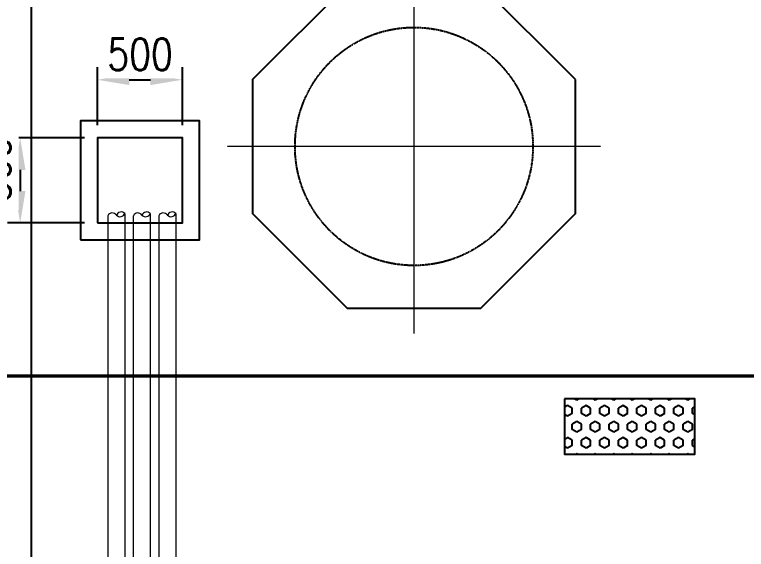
# Model space of a CAD drawing. Header units: inches. Extents: x 8618018 to 8935006, y 2431589 to 2567223.
# Drawn here: x 8672386 to 8676692, y 2520171 to 2523315 of the extents above; entities that cross this region are included whole.
import ezdxf

# ---------------------------------------------------------------- set-up
doc = ezdxf.new("R2010")
doc.units = ezdxf.units.IN
doc.header["$MEASUREMENT"] = 0
doc.linetypes.add('CENTER', pattern=[2, 1.25, -0.25, 0.25, -0.25])
doc.linetypes.add('PHANTOM', pattern=[2.5, 1.25, -0.25, 0.25, -0.25, 0.25, -0.25])
doc.layers.get('Defpoints').update_dxf_attribs({"color": 252})
for name, color, linetype in [('CCT', 4, 'Continuous'), ('Civil', 252, 'Continuous'), ('EQUIPMENT', 252, 'Continuous')]:
    doc.layers.add(name, color=color, linetype=linetype)
for name, color, linetype, lineweight in [('CL', 252, 'CENTER', 5), ('ICT', 6, 'Continuous', 13), ('PCT', 2, 'Continuous', 15)]:
    doc.layers.add(name, color=color, linetype=linetype, lineweight=lineweight)
doc.styles.add('DIM', font='romans.shx', dxfattribs={"width": 0.8})
doc.dimstyles.new('DIM_100', dxfattribs={"dimscale": 75, "dimtxt": 2.5, "dimasz": 2.5, "dimexe": 1, "dimexo": 1, "dimgap": 0.75, "dimtad": 1, "dimdec": 0, "dimrnd": 1, "dimzin": 12, "dimdsep": 46, "dimtxsty": 'DIM', "dimcen": 0.09, "dimclrd": 256, "dimclre": 256, "dimclrt": 3, "dimadec": 0, "dimazin": 0, "dimtfac": 0.046875, "dimtdec": 0, "dimtmove": 0, "dimatfit": 3, "dimfxl": 1, "dimtolj": 1, "dimtzin": 12, "dimlwd": -1, "dimlwe": -1, "dimarcsym": 0})

# ---------------------------------------------------------------- blocks, each defined once
blk = doc.blocks.new('GA CRM')
h = blk.add_hatch()
h.set_pattern_fill('HEX', color=252, scale=251.374188, angle=90, style=0)
h.set_pattern_definition([(90, (-622909.83, 288201.26), (-54.424108, 3e-15), [31.4217735, -62.843547]), (210, (-622909.83, 288201.26), (27.212054, -47.1326603), [31.4217735, -62.843547]), (150, (-622909.83, 288232.68), (-27.212054, -47.1326603), [31.4217735, -62.843547])])
h.paths.add_polyline_path([(47540.3, 49716.6), (48308, 49716.6), (48308, 49391.5), (47540.3, 49391.5)])
at = {"color": 252, "linetype": 'PHANTOM', "const_width": 20}
blk.add_lwpolyline([(35105, 49849.8), (73805, 49849.8)], dxfattribs=at)
at = {"color": 252}
blk.add_lwpolyline([(47540.3, 49716.6), (47540.3, 49391.5), (48308, 49391.5), (48308, 49716.6)], close=True, dxfattribs=at)
at = {"layer": 'Civil'}
blk.add_lwpolyline([(47605, 51593.3), (47048.5, 52149.8), (46261.5, 52149.8), (45705, 51593.3), (45705, 50806.2), (46261.5, 50249.8), (47048.5, 50249.8), (47605, 50806.2)], close=True, dxfattribs=at)
blk.add_lwpolyline([(48605, 46349.8), (44405, 46349.8), (44405, 52049.8)], dxfattribs=at)
at = {"layer": 'CL', "ltscale": 0.4}
for p, q in [((46655, 52299.8), (46655, 50099.8)), ((47755, 51199.8), (45555, 51199.8))]:
    blk.add_line(p, q, dxfattribs=at)
at = {"layer": 'EQUIPMENT', "linetype": 'PHANTOM', "ltscale": 0.5}
blk.add_circle((46655, 51199.8), 700, dxfattribs=at)
blk = doc.blocks.new('*D341')
at = {"transparency": 16777216}
for p, q in [((8672873, 2522664.8), (8672873, 2523006.7)), ((8673373, 2522664.8), (8673373, 2523006.7)), ((8673060.5, 2522931.7), (8673185.5, 2522931.7))]:
    blk.add_line(p, q, dxfattribs=at)
for points in [[(8673060.5, 2522963), (8673060.5, 2522900.5), (8672873, 2522931.7)], [(8673185.5, 2522963), (8673185.5, 2522900.5), (8673373, 2522931.7)]]:
    blk.add_solid(points, dxfattribs=at)
at = {"layer": 'Defpoints', "color": 0, "transparency": 16777216}
for p in [(8672873, 2522589.8), (8673373, 2522589.8)]:
    blk.add_point(p, dxfattribs=at)
at = {"color": 3, "transparency": 16777216, "insert": (8673124.3, 2523081.7), "char_height": 187.5, "attachment_point": 5, "style": 'DIM', "bg_fill": 3, "box_fill_scale": 1.25, "bg_fill_color": 256, "bg_fill_true_color": 13158600, "bg_fill_transparency": 0}
blk.add_mtext('\\A1;500', dxfattribs=at)
at = {"layer": 'Defpoints', "color": 0, "transparency": 16777216}
blk.add_point((8673373, 2522931.7), dxfattribs=at)
blk = doc.blocks.new('*D342')
at = {"transparency": 16777216}
for p, q in [((8672798, 2522589.8), (8672343.7, 2522589.8)), ((8672418.7, 2522402.3), (8672418.7, 2522277.3)), ((8672798, 2522089.8), (8672343.7, 2522089.8))]:
    blk.add_line(p, q, dxfattribs=at)
for points in [[(8672387.4, 2522402.3), (8672449.9, 2522402.3), (8672418.7, 2522589.8)], [(8672387.4, 2522277.3), (8672449.9, 2522277.3), (8672418.7, 2522089.8)]]:
    blk.add_solid(points, dxfattribs=at)
at = {"layer": 'Defpoints', "color": 0, "transparency": 16777216}
for p in [(8672873, 2522589.8), (8672418.7, 2522089.8), (8672873, 2522089.8)]:
    blk.add_point(p, dxfattribs=at)
at = {"color": 3, "transparency": 16777216, "insert": (8672268.7, 2522404.2), "char_height": 187.5, "attachment_point": 5, "rotation": 90, "style": 'DIM', "bg_fill": 3, "box_fill_scale": 1.25, "bg_fill_color": 256, "bg_fill_true_color": 13158600, "bg_fill_transparency": 0}
blk.add_mtext('\\A1;500', dxfattribs=at)

msp = doc.modelspace()

# ---------------------------------------------------------------- block references
at = {"color": 252}
msp.add_blockref('GA CRM', (8628081, 2471340), dxfattribs=at)

# ---------------------------------------------------------------- next in the draw order: linework, layer by layer
at = {"color": 7}
for points in [[(8672773, 2521989.8), (8673473, 2521989.8), (8673473, 2522689.8), (8672773, 2522689.8)], [(8672873, 2522089.8), (8673373, 2522089.8), (8673373, 2522589.8), (8672873, 2522589.8)]]:
    msp.add_lwpolyline(points, close=True, dxfattribs=at)
at = {"layer": 'CCT', "color": 4, "lineweight": 0, "ltscale": 300}
for p, q in [((8673084.5, 2522132.4), (8673084.5, 2518430.2)), ((8673184.5, 2522145.7), (8673184.5, 2518438.8))]:
    msp.add_line(p, q, dxfattribs=at)
for centre, radius, start, end in [((8673110.8, 2522119.6), 29.2, 33.6847, 154.0483), ((8673163, 2522124.7), 30.1, 44.3381, 158.3362), ((8673156.6, 2522156.8), 30.1, 224.3381, 338.3362)]:
    msp.add_arc(centre, radius, start, end, dxfattribs=at)
at = {"layer": 'ICT', "color": 6, "lineweight": 0, "ltscale": 300}
for p, q in [((8672934.5, 2522132.4), (8672934.5, 2518430.2)), ((8673034.5, 2522145.7), (8673034.5, 2518438.8))]:
    msp.add_line(p, q, dxfattribs=at)
for centre, radius, start, end in [((8672960.8, 2522119.6), 29.2, 33.6847, 154.0483), ((8673013, 2522124.7), 30.1, 44.3381, 158.3362), ((8673006.6, 2522156.8), 30.1, 224.3381, 338.3362)]:
    msp.add_arc(centre, radius, start, end, dxfattribs=at)
at = {"layer": 'PCT', "color": 2, "lineweight": 0, "ltscale": 300}
for p, q in [((8673234.5, 2522132.4), (8673234.5, 2518430.2)), ((8673334.5, 2522145.7), (8673334.5, 2518438.8))]:
    msp.add_line(p, q, dxfattribs=at)
for centre, radius, start, end in [((8673260.8, 2522119.6), 29.2, 33.6847, 154.0483), ((8673313, 2522124.7), 30.1, 44.3381, 158.3362), ((8673306.6, 2522156.8), 30.1, 224.3381, 338.3362)]:
    msp.add_arc(centre, radius, start, end, dxfattribs=at)

# ---------------------------------------------------------------- next in the draw order: dimensions: what is measured, and where the dimension line sits
dim = msp.add_linear_dim(base=(8673373, 2522931.7), p1=(8672873, 2522589.8), p2=(8673373, 2522589.8), dimstyle='DIM_100', override={"dimfxl": 0.18, "dimtfill": 1, "dimtfillclr": 256, "dimarcsym": 1})
dim.commit()
dim.dimension.update_dxf_attribs({"geometry": '*D341', "text_midpoint": (8673124.3, 2522931.7), "dimtype": 160})

# ---------------------------------------------------------------- next in the draw order: dimensions: what is measured, and where the dimension line sits
dim = msp.add_linear_dim(base=(8672418.7, 2522089.8), p1=(8672873, 2522589.8), p2=(8672873, 2522089.8), angle=90, dimstyle='DIM_100', override={"dimfxl": 0.18, "dimtfill": 1, "dimtfillclr": 256, "dimarcsym": 1})
dim.commit()
dim.dimension.update_dxf_attribs({"geometry": '*D342', "text_midpoint": (8672418.7, 2522404.2), "dimtype": 160})

doc.saveas('drawing.dxf')
